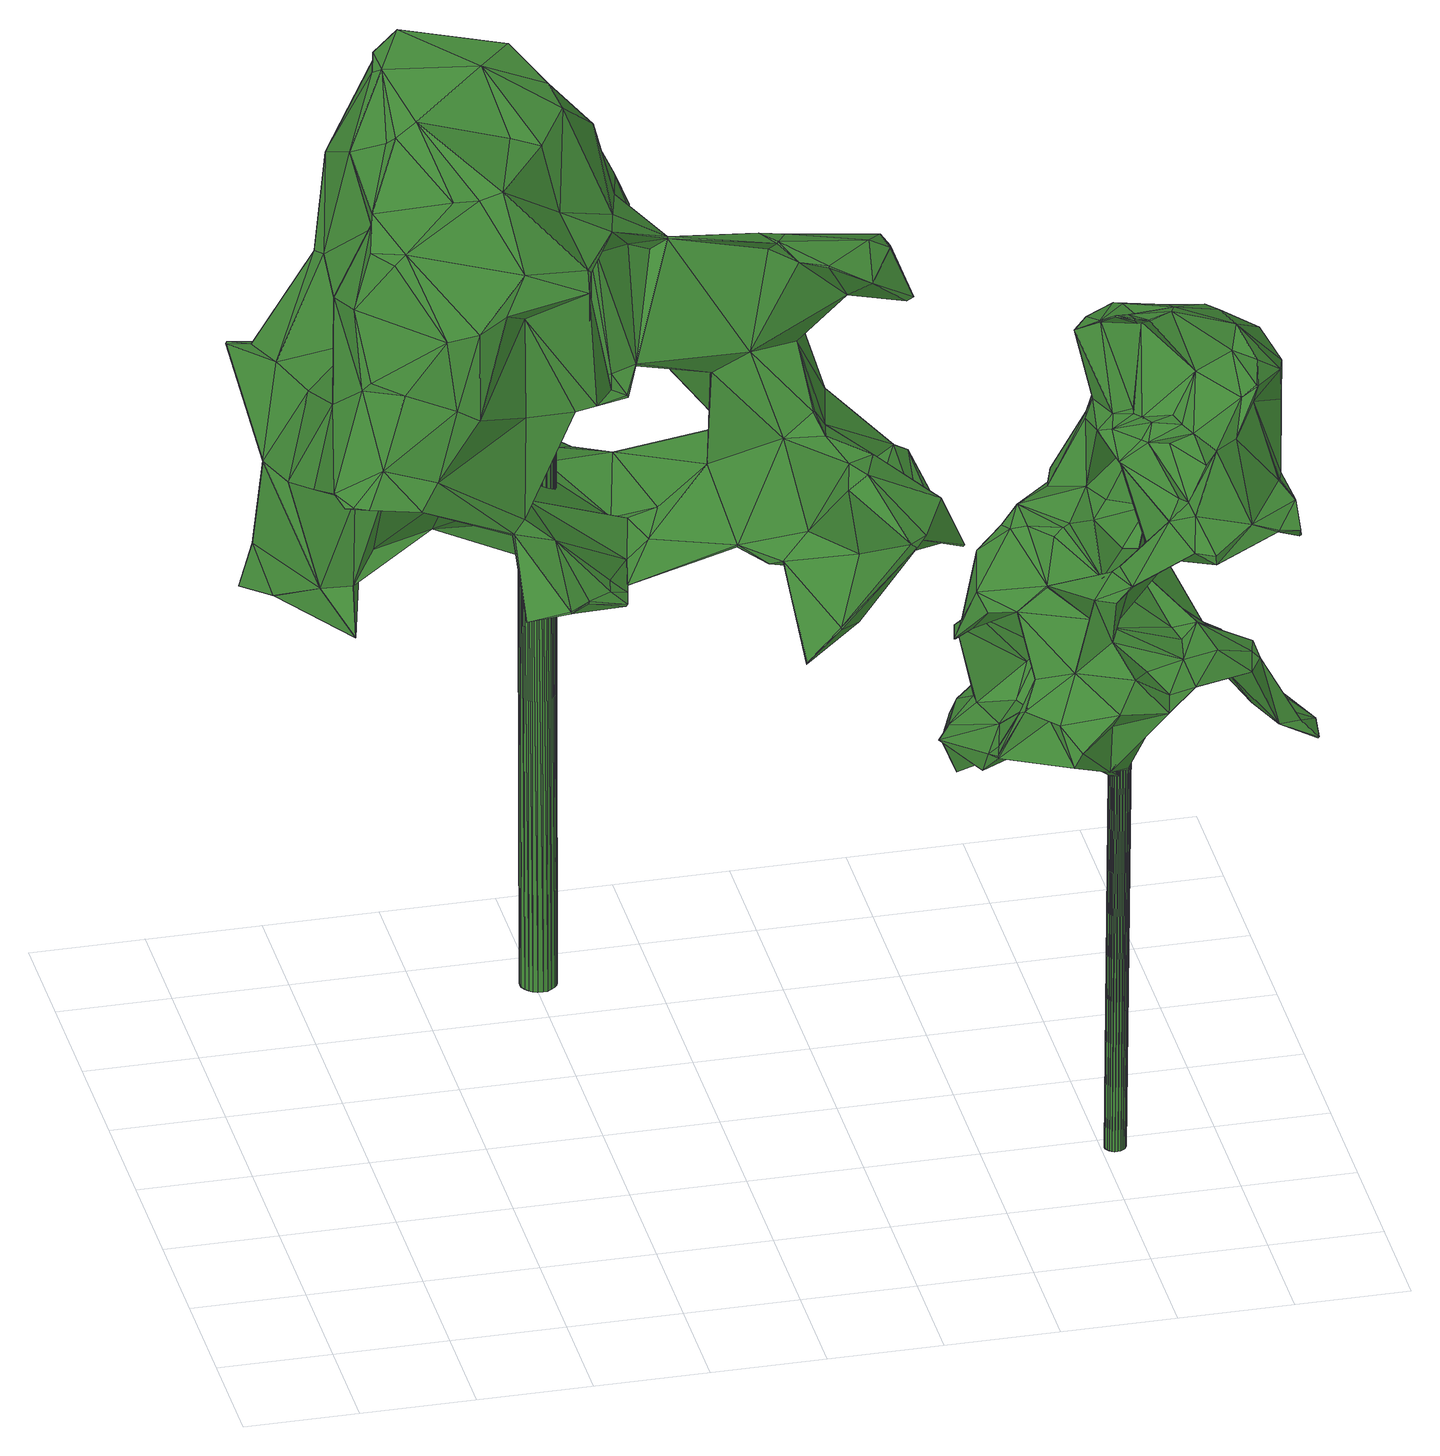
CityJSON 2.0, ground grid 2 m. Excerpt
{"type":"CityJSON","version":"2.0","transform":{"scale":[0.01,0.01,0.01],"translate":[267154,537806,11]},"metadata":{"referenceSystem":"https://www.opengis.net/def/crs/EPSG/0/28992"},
"CityObjects":{
"tree1":{"type":"SolitaryVegetationObject","attributes":{"gtid":142,"crown_width_m":9.32,"crown_median_z":24.05,"crown_r50_m":0.434,"crown_porosity":0.894,"trunk_H_m":11.35,"trunk_DBH_m":0.638,"trunk_radius_m":0.319,"trunk_base_height_m":12.7,"original_gtid":"158"},"geometry":[{"type":"Solid","lod":"3","boundaries":[[[[0,1,2]],[[3,4,5]],[[6,7,8]],[[9,10,11]],[[12,13,14]],[[15,16,17]],[[18,19,20]],[[18,20,21]],[[15,22,16]],[[23,24,25]],[[24,26,25]],[[27,28,29]],[[30,31,32]],[[33,4,34]],[[35,36,11]],[[37,26,0]],[[16,22,38]],[[38,39,40]],[[41,42,43]],[[32,44,45]],[[46,47,48]],[[46,48,49]],[[50,51,52]],[[50,52,53]],[[54,55,56]],[[57,58,59]],[[60,61,62]],[[63,64,65]],[[66,67,68]],[[69,70,71]],[[17,16,21]],[[64,72,65]],[[73,65,74]],[[75,76,77]],[[78,79,80]],[[81,80,79]],[[15,82,22]],[[83,84,85]],[[86,85,84]],[[87,88,89]],[[90,24,23]],[[91,92,93]],[[94,95,96]],[[97,96,95]],[[12,14,98]],[[99,100,101]],[[6,8,102]],[[103,104,105]],[[106,101,30]],[[7,107,108]],[[109,108,107]],[[110,111,112]],[[113,114,33]],[[60,115,116]],[[5,116,115]],[[109,117,118]],[[119,120,121]],[[23,25,2]],[[40,39,122]],[[2,1,23]],[[18,40,123]],[[124,125,126]],[[124,126,3]],[[118,127,128]],[[63,129,64]],[[87,130,131]],[[132,133,134]],[[3,126,135]],[[106,30,136]],[[137,80,138]],[[139,55,49]],[[45,136,32]],[[31,140,32]],[[141,96,97]],[[94,96,141]],[[97,10,141]],[[67,142,68]],[[61,102,8]],[[61,60,114]],[[97,143,10]],[[125,124,128]],[[144,145,146]],[[109,118,128]],[[99,140,100]],[[99,147,140]],[[115,60,62]],[[136,30,32]],[[63,148,129]],[[25,26,37]],[[149,150,92]],[[3,135,151]],[[121,152,153]],[[136,154,106]],[[45,154,136]],[[45,44,154]],[[155,24,90]],[[21,16,18]],[[156,157,158]],[[19,86,20]],[[78,159,1]],[[90,91,155]],[[110,157,160]],[[126,160,157]],[[16,40,18]],[[24,155,26]],[[161,162,84]],[[85,163,164]],[[85,86,163]],[[165,113,166]],[[16,38,40]],[[82,167,22]],[[82,168,167]],[[167,122,39]],[[22,167,39]],[[22,39,38]],[[169,170,171]],[[11,172,173]],[[11,173,174]],[[40,122,175]],[[169,142,176]],[[171,170,177]],[[178,67,66]],[[17,21,20]],[[13,179,180]],[[13,180,98]],[[181,173,172]],[[123,40,182]],[[161,82,15]],[[40,175,182]],[[183,159,78]],[[184,120,185]],[[175,178,182]],[[175,122,178]],[[186,187,188]],[[20,162,17]],[[189,190,191]],[[68,142,169]],[[141,192,94]],[[169,176,193]],[[192,193,176]],[[192,141,193]],[[142,192,176]],[[194,133,195]],[[196,195,133]],[[197,198,119]],[[92,191,93]],[[169,193,170]],[[199,200,143]],[[201,202,203]],[[204,205,206]],[[204,206,194]],[[68,169,66]],[[66,169,171]],[[144,207,145]],[[127,118,208]],[[25,37,2]],[[163,209,210]],[[77,192,211]],[[142,211,192]],[[212,213,214]],[[172,215,181]],[[141,170,193]],[[111,213,212]],[[51,78,52]],[[101,106,104]],[[97,95,143]],[[95,94,143]],[[151,216,217]],[[218,219,220]],[[121,184,152]],[[149,51,50]],[[165,114,113]],[[56,186,54]],[[221,91,93]],[[194,206,174]],[[139,130,206]],[[13,98,14]],[[62,61,8]],[[116,5,60]],[[222,223,218]],[[224,166,202]],[[225,219,199]],[[60,5,114]],[[154,44,105]],[[92,91,149]],[[226,227,228]],[[7,227,226]],[[154,105,106]],[[6,227,7]],[[110,112,229]],[[158,229,112]],[[65,72,230]],[[231,203,202]],[[36,35,223]],[[225,6,102]],[[208,43,42]],[[99,101,104]],[[104,106,105]],[[223,222,232]],[[172,11,36]],[[233,234,235]],[[235,0,233]],[[222,70,236]],[[90,149,91]],[[237,238,239]],[[240,47,233]],[[41,241,42]],[[221,242,155]],[[155,91,221]],[[174,243,9]],[[11,174,9]],[[144,146,212]],[[19,244,86]],[[110,160,245]],[[121,158,112]],[[161,15,17]],[[165,61,114]],[[246,211,247]],[[151,135,248]],[[249,217,250]],[[251,4,3]],[[191,252,189]],[[47,113,253]],[[254,231,255]],[[94,192,77]],[[256,177,243]],[[110,241,213]],[[110,213,111]],[[255,202,188]],[[71,257,69]],[[258,259,260]],[[99,261,147]],[[226,109,107]],[[101,100,30]],[[140,30,100]],[[119,198,185]],[[103,262,104]],[[263,27,264]],[[233,236,234]],[[196,236,233]],[[143,76,265]],[[143,200,10]],[[35,10,200]],[[10,9,141]],[[70,69,236]],[[266,267,268]],[[3,151,251]],[[0,235,1]],[[208,42,269]],[[81,79,1]],[[217,216,250]],[[84,83,270]],[[211,142,247]],[[170,141,9]],[[170,9,177]],[[215,172,36]],[[222,220,70]],[[271,272,29]],[[29,272,264]],[[59,167,57]],[[59,122,167]],[[2,37,0]],[[232,273,274]],[[215,274,273]],[[255,210,209]],[[255,209,103]],[[275,224,276]],[[165,71,61]],[[277,4,251]],[[143,94,76]],[[94,77,76]],[[224,202,276]],[[230,72,278]],[[72,279,278]],[[239,1,235]],[[254,280,203]],[[239,235,237]],[[263,19,281]],[[208,128,127]],[[282,28,27]],[[59,283,211]],[[153,152,197]],[[284,268,267]],[[35,11,10]],[[47,253,196]],[[233,47,196]],[[285,253,113]],[[55,139,205]],[[254,203,231]],[[124,108,109]],[[128,124,109]],[[44,32,280]],[[286,287,288]],[[1,159,23]],[[168,156,158]],[[85,164,187]],[[275,201,289]],[[290,291,292]],[[222,218,220]],[[139,206,205]],[[282,27,293]],[[27,263,293]],[[294,279,295]],[[279,148,295]],[[294,296,279]],[[236,69,234]],[[238,237,234]],[[238,234,69]],[[234,237,235]],[[118,117,296]],[[297,220,219]],[[269,126,125]],[[238,224,298]],[[248,135,126]],[[299,288,73]],[[299,73,225]],[[240,48,47]],[[156,216,157]],[[240,93,191]],[[271,291,290]],[[300,75,77]],[[174,89,243]],[[89,174,206]],[[126,269,160]],[[301,160,269]],[[181,215,273]],[[181,273,302]],[[248,126,157]],[[147,48,240]],[[111,212,146]],[[34,113,33]],[[54,202,166]],[[54,166,46]],[[253,195,196]],[[194,285,303]],[[62,304,115]],[[103,209,262]],[[262,267,261]],[[1,79,78]],[[131,49,48]],[[86,244,163]],[[209,163,244]],[[1,239,298]],[[1,298,81]],[[77,283,300]],[[181,302,305]],[[200,219,218]],[[199,219,200]],[[296,43,118]],[[306,12,98]],[[306,98,303]],[[280,32,140]],[[266,48,147]],[[51,183,78]],[[99,104,262]],[[261,99,262]],[[248,216,151]],[[307,308,309]],[[248,157,216]],[[204,12,205]],[[204,13,12]],[[310,216,156]],[[205,12,55]],[[108,124,3]],[[53,260,150]],[[53,150,50]],[[311,293,281]],[[263,281,293]],[[307,152,308]],[[49,130,139]],[[0,26,242]],[[50,150,149]],[[140,31,30]],[[131,48,266]],[[131,266,87]],[[285,195,253]],[[306,251,151]],[[280,289,201]],[[63,287,148]],[[295,148,287]],[[264,272,284]],[[266,284,272]],[[158,121,168]],[[145,207,295]],[[28,256,88]],[[119,121,112]],[[119,112,111]],[[298,224,81]],[[54,188,202]],[[266,272,290]],[[52,78,80]],[[52,80,53]],[[55,46,49]],[[301,241,245]],[[54,46,55]],[[199,143,312]],[[202,201,276]],[[186,188,54]],[[313,227,6]],[[164,163,210]],[[286,288,299]],[[299,287,286]],[[240,190,147]],[[191,190,240]],[[264,209,244]],[[271,290,272]],[[102,297,225]],[[313,74,227]],[[226,107,7]],[[65,288,287]],[[65,287,63]],[[314,310,161]],[[238,166,224]],[[165,166,238]],[[260,252,258]],[[35,200,218]],[[35,218,223]],[[315,279,72]],[[316,277,306]],[[5,33,114]],[[57,146,58]],[[317,294,318]],[[317,318,319]],[[197,307,198]],[[239,238,298]],[[82,310,168]],[[161,310,82]],[[137,275,260]],[[137,260,53]],[[152,184,308]],[[196,133,236]],[[132,236,133]],[[148,279,315]],[[53,80,137]],[[208,118,43]],[[36,274,215]],[[89,206,87]],[[28,320,256]],[[282,320,28]],[[316,285,113]],[[179,194,303]],[[47,166,113]],[[148,315,129]],[[179,13,194]],[[9,243,177]],[[194,13,204]],[[321,43,296]],[[299,312,143]],[[225,199,312]],[[225,312,299]],[[275,81,224]],[[137,81,275]],[[81,138,80]],[[259,92,150]],[[137,138,81]],[[306,56,12]],[[316,306,303]],[[55,12,56]],[[186,56,151]],[[306,151,56]],[[129,315,64]],[[72,64,315]],[[292,291,28]],[[29,28,291]],[[29,291,271]],[[65,230,74]],[[155,242,26]],[[73,288,65]],[[246,122,59]],[[246,59,211]],[[47,46,166]],[[184,121,120]],[[295,318,294]],[[157,229,158]],[[110,229,157]],[[295,207,214]],[[27,29,264]],[[302,132,305]],[[134,305,132]],[[232,132,302]],[[222,132,232]],[[222,236,132]],[[322,123,182]],[[293,323,282]],[[191,92,252]],[[214,213,319]],[[241,319,213]],[[212,214,207]],[[212,207,144]],[[256,243,89]],[[88,256,89]],[[167,121,57]],[[167,168,121]],[[103,254,255]],[[316,303,285]],[[151,217,186]],[[285,194,195]],[[186,217,187]],[[300,58,295]],[[300,295,75]],[[295,58,145]],[[147,289,140]],[[190,289,147]],[[111,197,119]],[[153,197,111]],[[152,307,197]],[[190,189,289]],[[7,108,8]],[[231,202,255]],[[187,217,324]],[[123,311,18]],[[123,293,311]],[[57,153,111]],[[121,153,57]],[[311,281,18]],[[19,18,281]],[[206,130,87]],[[252,92,259]],[[252,259,258]],[[102,70,220]],[[87,325,88]],[[292,88,325]],[[292,28,88]],[[299,265,287]],[[73,74,313]],[[303,98,180]],[[303,180,179]],[[225,313,6]],[[73,313,225]],[[20,86,162]],[[297,219,225]],[[208,269,125]],[[160,301,245]],[[275,252,260]],[[161,17,162]],[[241,41,319]],[[319,41,317]],[[226,228,117]],[[226,117,109]],[[296,117,279]],[[279,117,278]],[[228,278,117]],[[34,277,316]],[[113,34,316]],[[145,58,146]],[[5,4,33]],[[111,146,57]],[[8,304,62]],[[108,304,8]],[[189,252,289]],[[252,275,289]],[[280,140,289]],[[105,44,254]],[[105,254,103]],[[259,150,260]],[[23,159,90]],[[90,159,149]],[[183,51,159]],[[149,159,51]],[[102,220,297]],[[194,174,173]],[[34,4,277]],[[266,325,87]],[[232,302,273]],[[292,325,290]],[[266,290,325]],[[321,41,43]],[[317,41,321]],[[77,211,283]],[[58,283,59]],[[300,283,58]],[[322,182,178]],[[185,120,119]],[[269,42,301]],[[295,214,318]],[[322,178,66]],[[246,247,122]],[[122,247,178]],[[264,267,209]],[[264,284,267]],[[322,66,323]],[[284,266,268]],[[67,247,142]],[[178,247,67]],[[262,209,267]],[[282,323,66]],[[282,66,171]],[[84,270,314]],[[5,304,3]],[[115,304,5]],[[208,125,128]],[[321,296,317]],[[294,317,296]],[[221,93,326]],[[156,168,310]],[[188,187,327]],[[280,254,44]],[[280,201,203]],[[210,255,327]],[[255,188,327]],[[276,201,275]],[[108,3,304]],[[223,274,36]],[[187,210,327]],[[164,210,187]],[[185,309,184]],[[287,265,75]],[[319,318,214]],[[308,184,309]],[[84,314,161]],[[185,198,309]],[[307,309,198]],[[162,86,84]],[[171,320,282]],[[251,306,277]],[[187,324,85]],[[293,123,323]],[[322,323,123]],[[147,261,267]],[[147,267,266]],[[295,328,75]],[[287,75,328]],[[287,328,295]],[[75,265,76]],[[143,265,299]],[[74,230,227]],[[228,227,278]],[[278,227,230]],[[264,244,263]],[[263,244,19]],[[242,326,0]],[[242,221,326]],[[71,70,329]],[[71,329,61]],[[102,61,329]],[[102,329,70]],[[270,83,330]],[[83,324,330]],[[233,0,326]],[[233,326,240]],[[240,326,93]],[[238,69,257]],[[238,257,165]],[[71,165,257]],[[301,42,241]],[[310,314,216]],[[177,320,171]],[[177,256,320]],[[110,245,241]],[[305,173,181]],[[134,173,305]],[[133,194,173]],[[133,173,134]],[[85,324,83]],[[232,274,223]],[[270,330,314]],[[314,330,216]],[[249,250,330]],[[216,330,250]],[[249,330,217]],[[324,217,330]],[[49,131,130]],[[331,332,333]],[[331,333,334]],[[334,333,335]],[[334,335,336]],[[333,332,337]],[[333,337,335]],[[335,337,338]],[[335,338,336]],[[337,332,339]],[[337,339,338]],[[338,339,340]],[[338,340,336]],[[339,332,341]],[[339,341,340]],[[340,341,342]],[[340,342,336]],[[341,332,343]],[[341,343,342]],[[342,343,344]],[[342,344,336]],[[343,332,345]],[[343,345,344]],[[344,345,346]],[[344,346,336]],[[345,332,347]],[[345,347,346]],[[346,347,348]],[[346,348,336]],[[347,332,349]],[[347,349,348]],[[348,349,350]],[[348,350,336]],[[349,332,351]],[[349,351,350]],[[350,351,352]],[[350,352,336]],[[351,332,353]],[[351,353,352]],[[352,353,354]],[[352,354,336]],[[353,332,355]],[[353,355,354]],[[354,355,356]],[[354,356,336]],[[355,332,357]],[[355,357,356]],[[356,357,358]],[[356,358,336]],[[357,332,359]],[[357,359,358]],[[358,359,360]],[[358,360,336]],[[359,332,361]],[[359,361,360]],[[360,361,362]],[[360,362,336]],[[361,332,363]],[[361,363,362]],[[362,363,364]],[[362,364,336]],[[363,332,365]],[[363,365,364]],[[364,365,366]],[[364,366,336]],[[365,332,367]],[[365,367,366]],[[366,367,368]],[[366,368,336]],[[367,332,369]],[[367,369,368]],[[368,369,370]],[[368,370,336]],[[369,332,371]],[[369,371,370]],[[370,371,372]],[[370,372,336]],[[371,332,373]],[[371,373,372]],[[372,373,374]],[[372,374,336]],[[373,332,375]],[[373,375,374]],[[374,375,376]],[[374,376,336]],[[375,332,377]],[[375,377,376]],[[376,377,378]],[[376,378,336]],[[377,332,379]],[[377,379,378]],[[378,379,380]],[[378,380,336]],[[379,332,331]],[[379,331,380]],[[380,331,334]],[[380,334,336]]]]}]},
"tree2":{"type":"SolitaryVegetationObject","attributes":{"gtid":243,"crown_width_m":5.97,"crown_median_z":22.65,"crown_r50_m":0.329,"crown_porosity":0.93,"trunk_H_m":10.79,"trunk_DBH_m":0.378,"trunk_radius_m":0.189,"trunk_base_height_m":11.86,"original_gtid":"272"},"geometry":[{"type":"Solid","lod":"3","boundaries":[[[[381,382,383]],[[384,385,386]],[[387,388,389]],[[390,391,392]],[[393,394,395]],[[396,397,398]],[[399,400,401]],[[402,403,404]],[[405,406,407]],[[408,409,410]],[[411,391,412]],[[413,414,389]],[[415,416,417]],[[418,419,420]],[[421,422,423]],[[424,425,426]],[[427,428,429]],[[408,414,409]],[[430,431,432]],[[392,433,401]],[[409,414,413]],[[434,435,436]],[[437,438,439]],[[440,438,437]],[[441,422,421]],[[442,443,400]],[[444,445,446]],[[447,448,449]],[[450,451,452]],[[453,454,455]],[[456,457,458]],[[459,460,461]],[[462,463,464]],[[465,464,463]],[[383,466,467]],[[468,466,383]],[[469,470,412]],[[471,403,472]],[[473,471,472]],[[474,475,476]],[[471,477,403]],[[478,479,480]],[[481,482,483]],[[484,485,486]],[[487,488,489]],[[490,491,492]],[[493,494,495]],[[495,494,456]],[[472,403,402]],[[461,474,459]],[[440,496,497]],[[495,404,493]],[[498,499,500]],[[460,459,474]],[[496,440,484]],[[388,501,502]],[[388,503,501]],[[504,436,435]],[[505,436,504]],[[423,506,507]],[[422,506,423]],[[508,509,510]],[[452,511,450]],[[512,513,514]],[[515,441,516]],[[517,423,518]],[[472,489,488]],[[456,385,457]],[[494,385,456]],[[519,520,521]],[[522,523,524]],[[493,386,494]],[[522,525,523]],[[429,526,427]],[[527,528,470]],[[529,472,402]],[[530,531,532]],[[530,532,533]],[[534,407,406]],[[535,536,537]],[[538,477,471]],[[483,539,532]],[[540,427,526]],[[491,531,530]],[[471,473,434]],[[541,542,543]],[[544,545,543]],[[546,454,547]],[[538,548,493]],[[549,473,550]],[[474,461,551]],[[474,551,475]],[[403,477,404]],[[404,477,538]],[[493,404,538]],[[405,407,462]],[[533,552,530]],[[553,429,428]],[[404,529,402]],[[495,529,404]],[[493,548,386]],[[554,528,413]],[[555,543,542]],[[474,556,460]],[[483,557,539]],[[529,465,472]],[[558,559,456]],[[560,438,440]],[[561,562,563]],[[388,411,554]],[[414,408,387]],[[414,387,389]],[[556,564,565]],[[564,566,565]],[[532,567,568]],[[410,413,527]],[[470,569,570]],[[571,572,573]],[[555,544,543]],[[574,575,576]],[[450,577,447]],[[410,527,570]],[[578,579,424]],[[580,417,581]],[[582,583,490]],[[529,495,559]],[[529,559,584]],[[388,502,411]],[[392,401,443]],[[387,508,503]],[[585,586,587]],[[581,417,588]],[[396,398,589]],[[546,590,591]],[[496,592,497]],[[553,593,594]],[[595,481,596]],[[497,592,597]],[[498,497,597]],[[445,598,446]],[[484,486,496]],[[599,600,601]],[[602,444,603]],[[587,432,431]],[[557,590,552]],[[533,557,552]],[[540,479,478]],[[471,434,436]],[[535,435,604]],[[435,434,605]],[[435,605,604]],[[406,606,607]],[[607,608,609]],[[472,488,473]],[[610,611,612]],[[570,569,613]],[[614,427,615]],[[388,554,389]],[[389,554,413]],[[616,562,561]],[[521,616,561]],[[466,468,437]],[[561,563,596]],[[449,450,447]],[[617,618,448]],[[610,619,620]],[[442,430,443]],[[483,430,442]],[[567,532,531]],[[437,484,440]],[[621,622,476]],[[437,468,484]],[[618,623,624]],[[383,467,453]],[[604,446,625]],[[408,508,387]],[[514,513,626]],[[593,627,514]],[[611,613,519]],[[519,521,611]],[[485,484,468]],[[587,431,624]],[[482,624,431]],[[530,492,491]],[[408,570,613]],[[613,569,519]],[[522,423,525]],[[550,488,487]],[[505,548,436]],[[490,552,582]],[[509,501,510]],[[517,518,621]],[[518,628,621]],[[629,630,500]],[[631,509,632]],[[594,514,523]],[[626,523,514]],[[633,617,577]],[[585,608,455]],[[606,455,608]],[[567,531,634]],[[429,635,526]],[[422,441,515]],[[556,476,622]],[[476,556,474]],[[515,636,507]],[[564,556,622]],[[580,581,637]],[[541,391,411]],[[635,429,553]],[[556,565,638]],[[556,638,460]],[[553,428,593]],[[520,443,639]],[[382,640,548]],[[386,640,382]],[[554,411,412]],[[616,451,562]],[[560,543,545]],[[469,390,509]],[[392,469,509]],[[532,596,481]],[[570,527,470]],[[440,497,630]],[[641,642,540]],[[483,532,481]],[[643,644,645]],[[397,646,601]],[[501,647,541]],[[624,449,448]],[[566,648,565]],[[413,410,409]],[[649,467,466]],[[595,482,481]],[[631,643,392]],[[509,631,392]],[[622,621,628]],[[577,617,448]],[[577,448,447]],[[598,452,625]],[[391,560,392]],[[625,535,604]],[[444,604,605]],[[444,446,604]],[[637,581,588]],[[457,385,384]],[[639,616,650]],[[594,593,514]],[[614,615,651]],[[516,652,612]],[[653,654,655]],[[451,616,430]],[[408,410,570]],[[656,458,381]],[[458,457,381]],[[585,637,588]],[[436,657,471]],[[465,463,658]],[[462,658,463]],[[659,511,445]],[[659,445,444]],[[660,661,643]],[[649,662,467]],[[511,598,445]],[[480,475,551]],[[663,634,664]],[[664,634,531]],[[503,510,501]],[[532,539,533]],[[508,408,665]],[[665,408,613]],[[647,501,509]],[[509,390,647]],[[450,449,451]],[[602,603,549]],[[549,603,605]],[[507,646,666]],[[641,667,642]],[[509,665,632]],[[585,587,637]],[[453,381,383]],[[601,646,660]],[[567,660,646]],[[513,599,619]],[[392,520,469]],[[443,520,392]],[[626,513,421]],[[464,529,584]],[[501,541,502]],[[620,668,632]],[[628,518,669]],[[448,618,624]],[[452,598,511]],[[541,644,670]],[[405,464,558]],[[396,661,572]],[[396,572,628]],[[401,499,671]],[[424,426,418]],[[451,536,452]],[[588,608,585]],[[521,672,611]],[[579,578,575]],[[607,606,608]],[[599,513,512]],[[599,601,668]],[[471,657,538]],[[598,625,446]],[[587,624,637]],[[582,673,583]],[[595,624,482]],[[504,435,535]],[[579,674,424]],[[425,424,674]],[[652,421,612]],[[675,676,516]],[[677,583,673]],[[678,491,679]],[[678,679,680]],[[452,536,535]],[[625,452,535]],[[569,520,519]],[[469,520,470]],[[470,520,569]],[[613,611,610]],[[665,613,610]],[[486,681,496]],[[466,682,649]],[[590,483,591]],[[591,483,442]],[[521,650,616]],[[423,507,683]],[[666,683,507]],[[398,512,627]],[[665,509,508]],[[512,514,627]],[[412,390,469]],[[684,568,567]],[[422,515,506]],[[550,473,488]],[[485,383,382]],[[485,468,383]],[[537,536,451]],[[685,595,563]],[[686,663,687]],[[686,687,661]],[[537,451,430]],[[619,612,421]],[[614,651,579]],[[610,612,619]],[[583,688,490]],[[689,688,583]],[[538,657,548]],[[649,682,690]],[[436,548,657]],[[397,666,646]],[[629,560,440]],[[636,515,516]],[[691,692,693]],[[691,693,694]],[[636,516,676]],[[632,668,631]],[[539,557,533]],[[641,526,695]],[[540,526,641]],[[669,683,666]],[[498,597,499]],[[517,667,525]],[[540,478,427]],[[423,683,518]],[[683,669,518]],[[593,427,589]],[[593,589,627]],[[531,491,678]],[[585,399,586]],[[669,666,397]],[[523,525,641]],[[618,580,623]],[[453,547,454]],[[567,663,686]],[[634,663,567]],[[393,689,394]],[[466,437,682]],[[439,682,437]],[[611,672,675]],[[400,696,591]],[[591,442,400]],[[614,670,644]],[[614,644,427]],[[661,644,643]],[[616,697,430]],[[411,502,541]],[[535,537,504]],[[399,671,505]],[[399,401,671]],[[449,685,451]],[[401,400,443]],[[686,661,660]],[[607,609,698]],[[606,406,405]],[[699,680,679]],[[643,645,392]],[[700,588,417]],[[632,665,701]],[[702,673,582]],[[652,441,421]],[[490,492,552]],[[530,552,492]],[[632,701,620]],[[658,407,534]],[[658,462,407]],[[512,398,599]],[[516,612,675]],[[668,620,599]],[[489,465,703]],[[472,465,489]],[[573,687,648]],[[599,398,600]],[[454,546,585]],[[546,399,585]],[[397,601,600]],[[397,600,398]],[[704,676,672]],[[704,672,521]],[[387,503,388]],[[628,571,622]],[[571,564,622]],[[524,523,421]],[[571,573,648]],[[478,425,615]],[[478,615,427]],[[398,627,589]],[[476,475,667]],[[476,667,621]],[[517,621,667]],[[382,486,485]],[[382,499,486]],[[393,688,689]],[[662,673,702]],[[677,673,662]],[[699,688,393]],[[653,655,705]],[[578,424,418]],[[489,706,487]],[[703,706,489]],[[487,706,550]],[[633,550,706]],[[633,706,617]],[[617,706,707]],[[707,706,703]],[[658,703,465]],[[682,439,575]],[[480,479,708]],[[395,574,576]],[[531,678,664]],[[423,517,525]],[[641,525,667]],[[590,546,552]],[[709,710,618]],[[691,694,692]],[[546,547,552]],[[546,696,399]],[[628,397,396]],[[643,711,660]],[[601,660,711]],[[591,696,546]],[[629,500,560]],[[444,577,659]],[[395,419,426]],[[453,467,547]],[[399,696,400]],[[521,520,650]],[[576,578,420]],[[450,511,577]],[[659,577,511]],[[579,670,614]],[[507,506,515]],[[395,712,393]],[[675,612,611]],[[534,698,658]],[[703,658,698]],[[703,698,700]],[[473,549,434]],[[605,434,549]],[[682,575,690]],[[663,664,713]],[[641,714,523]],[[594,523,714]],[[594,714,641]],[[504,715,505]],[[639,697,616]],[[637,623,580]],[[624,623,637]],[[716,609,608]],[[588,716,608]],[[629,440,630]],[[462,464,405]],[[694,693,692]],[[596,684,636]],[[545,555,579]],[[527,413,528]],[[610,701,665]],[[412,528,554]],[[670,579,555]],[[567,636,684]],[[585,455,454]],[[636,567,646]],[[636,646,507]],[[549,550,633]],[[541,543,391]],[[567,686,660]],[[565,426,638]],[[547,467,702]],[[547,702,552]],[[552,702,582]],[[586,717,715]],[[399,717,586]],[[662,702,467]],[[662,394,689]],[[522,421,423]],[[522,524,421]],[[557,483,590]],[[628,669,397]],[[661,589,644]],[[427,644,589]],[[564,648,566]],[[571,648,564]],[[456,559,495]],[[391,543,560]],[[396,589,661]],[[671,499,382]],[[671,382,548]],[[505,671,548]],[[499,560,500]],[[498,630,497]],[[498,500,630]],[[412,391,390]],[[412,718,528]],[[453,455,381]],[[656,381,455]],[[636,676,561]],[[636,561,596]],[[458,455,606]],[[656,455,458]],[[386,548,640]],[[420,419,576]],[[395,576,419]],[[618,617,709]],[[523,626,719]],[[586,432,587]],[[479,540,642]],[[537,430,432]],[[560,545,438]],[[583,677,689]],[[707,703,415]],[[687,663,713]],[[516,441,652]],[[609,716,698]],[[700,698,716]],[[607,698,534]],[[607,534,406]],[[700,716,588]],[[596,563,595]],[[562,451,685]],[[392,645,390]],[[541,645,644]],[[541,647,645]],[[647,390,645]],[[624,595,449]],[[478,720,425]],[[426,425,720]],[[460,720,461]],[[426,720,460]],[[551,461,720]],[[551,720,480]],[[675,672,676]],[[480,720,478]],[[483,431,430]],[[483,482,431]],[[520,639,650]],[[418,420,578]],[[700,417,416]],[[700,416,703]],[[395,394,574]],[[684,596,532]],[[667,479,642]],[[544,555,545]],[[432,586,721]],[[715,721,586]],[[456,458,558]],[[565,393,712]],[[565,699,393]],[[670,542,541]],[[555,542,670]],[[491,490,688]],[[687,573,661]],[[572,661,573]],[[649,690,662]],[[394,662,690]],[[565,648,699]],[[680,699,648]],[[602,549,633]],[[572,571,628]],[[505,715,717]],[[505,717,399]],[[631,711,643]],[[668,601,711]],[[668,711,631]],[[584,559,558]],[[382,384,386]],[[594,695,553]],[[576,575,578]],[[545,579,575]],[[438,575,439]],[[545,575,438]],[[605,603,444]],[[480,708,475]],[[667,708,479]],[[475,708,667]],[[641,695,594]],[[664,678,680]],[[709,617,707]],[[418,426,419]],[[565,712,426]],[[395,426,712]],[[680,648,664]],[[664,648,713]],[[713,648,687]],[[574,394,690]],[[635,553,695]],[[444,602,577]],[[633,577,602]],[[470,528,718]],[[470,718,412]],[[676,704,561]],[[574,690,575]],[[689,677,662]],[[560,722,392]],[[433,392,722]],[[401,433,722]],[[401,722,499]],[[499,722,560]],[[381,384,382]],[[381,457,384]],[[386,385,494]],[[620,619,599]],[[619,421,513]],[[635,695,526]],[[460,638,426]],[[593,428,427]],[[430,697,443]],[[639,443,697]],[[595,685,449]],[[685,563,562]],[[684,532,568]],[[491,688,679]],[[699,679,688]],[[529,464,465]],[[405,558,606]],[[458,606,558]],[[715,504,721]],[[504,432,721]],[[504,537,432]],[[508,510,503]],[[415,703,416]],[[561,704,521]],[[421,719,626]],[[523,719,421]],[[653,705,654]],[[655,654,705]],[[584,558,464]],[[709,707,710]],[[618,710,580]],[[707,580,710]],[[707,415,580]],[[417,580,415]],[[620,701,610]],[[674,579,651]],[[674,651,425]],[[615,425,651]],[[499,681,486]],[[499,597,681]],[[496,681,592]],[[597,592,681]],[[723,724,725]],[[723,725,726]],[[726,725,727]],[[726,727,728]],[[725,724,729]],[[725,729,727]],[[727,729,730]],[[727,730,728]],[[729,724,731]],[[729,731,730]],[[730,731,732]],[[730,732,728]],[[731,724,733]],[[731,733,732]],[[732,733,734]],[[732,734,728]],[[733,724,735]],[[733,735,734]],[[734,735,736]],[[734,736,728]],[[735,724,737]],[[735,737,736]],[[736,737,738]],[[736,738,728]],[[737,724,739]],[[737,739,738]],[[738,739,740]],[[738,740,728]],[[739,724,741]],[[739,741,740]],[[740,741,742]],[[740,742,728]],[[741,724,743]],[[741,743,742]],[[742,743,744]],[[742,744,728]],[[743,724,745]],[[743,745,744]],[[744,745,746]],[[744,746,728]],[[745,724,747]],[[745,747,746]],[[746,747,748]],[[746,748,728]],[[747,724,749]],[[747,749,748]],[[748,749,750]],[[748,750,728]],[[749,724,751]],[[749,751,750]],[[750,751,752]],[[750,752,728]],[[751,724,753]],[[751,753,752]],[[752,753,754]],[[752,754,728]],[[753,724,755]],[[753,755,754]],[[754,755,756]],[[754,756,728]],[[755,724,757]],[[755,757,756]],[[756,757,758]],[[756,758,728]],[[757,724,759]],[[757,759,758]],[[758,759,760]],[[758,760,728]],[[759,724,761]],[[759,761,760]],[[760,761,762]],[[760,762,728]],[[761,724,763]],[[761,763,762]],[[762,763,764]],[[762,764,728]],[[763,724,765]],[[763,765,764]],[[764,765,766]],[[764,766,728]],[[765,724,767]],[[765,767,766]],[[766,767,768]],[[766,768,728]],[[767,724,769]],[[767,769,768]],[[768,769,770]],[[768,770,728]],[[769,724,771]],[[769,771,770]],[[770,771,772]],[[770,772,728]],[[771,724,723]],[[771,723,772]],[[772,723,726]],[[772,726,728]]]]}]}
},
"vertices":[
[933,708,1092],[1034,688,1073],[933,531,994],[583,1226,1176],[625,1160,1121],[660,1157,1089],[436,1096,1019],[422,1158,991],[556,1066,979],[334,670,1345],[302,653,1301],[471,702,1208],[537,1034,1402],[487,910,1384],[488,1012,1385],[465,1197,1868],[379,1172,1929],[502,1176,1877],[488,1021,1930],[620,988,1851],[604,1028,1877],[546,1072,1937],[347,1182,1885],[1026,546,1055],[1115,502,1212],[993,528,1056],[991,529,1058],[610,754,1672],[603,712,1652],[615,755,1666],[1090,723,1601],[1157,764,1535],[1171,772,1536],[666,1127,1109],[636,1092,1131],[469,704,1206],[465,582,1108],[933,530,997],[333,1155,1900],[322,1111,1888],[334,1092,1903],[303,1359,1214],[324,1387,1202],[325,1272,1024],[1121,917,1571],[1146,838,1601],[853,899,1369],[842,878,1195],[846,861,1381],[694,829,1436],[1205,718,1121],[1241,695,1091],[1231,722,1090],[1188,891,1170],[751,1063,1366],[652,1025,1420],[634,1096,1402],[220,1101,1562],[150,1078,1369],[228,1063,1576],[705,1135,944],[687,1067,952],[629,1115,954],[126,1001,964],[85,1063,951],[129,1002,962],[303,777,1729],[250,809,1720],[284,779,1709],[695,828,1044],[628,822,1007],[680,925,1050],[109,1080,962],[262,949,1017],[238,1016,1014],[133,914,1233],[164,859,1246],[191,834,1421],[1229,722,1087],[1168,728,1136],[1186,890,1167],[1131,895,1166],[403,1230,1761],[682,1258,1643],[645,1202,1649],[727,1224,1644],[690,1068,1764],[677,749,1420],[618,721,1427],[582,730,1415],[1136,527,1219],[1055,604,1303],[1080,675,1299],[1034,655,1299],[168,725,1314],[178,687,1305],[191,677,1310],[214,665,1310],[432,1053,1246],[978,785,1621],[1019,738,1632],[1019,738,1636],[554,967,1000],[934,893,1622],[951,823,1643],[972,863,1632],[1100,799,1640],[332,1260,1023],[453,1239,1008],[311,1326,965],[364,1278,1302],[233,1189,1365],[348,1212,1330],[718,1044,1139],[707,1086,955],[664,1180,944],[689,1157,951],[197,1202,1032],[309,1329,968],[338,1177,1329],[414,1186,1343],[364,1226,1552],[265,1031,1787],[365,972,1866],[455,1291,1010],[422,1354,1036],[494,1315,1210],[332,1356,963],[334,1357,960],[82,1063,953],[661,801,1433],[705,820,1436],[655,658,1097],[685,796,1078],[629,672,1116],[584,1297,1339],[1138,802,1619],[1154,914,1167],[1154,912,1165],[611,860,1421],[1063,795,1541],[244,691,1367],[221,804,1618],[284,856,1221],[87,1173,1362],[85,1170,1361],[125,1155,1363],[909,849,1420],[104,1056,1037],[1179,602,1243],[1170,728,1139],[627,1269,1366],[279,1035,1528],[257,1077,1540],[1134,860,1612],[1104,499,1222],[447,1255,1545],[501,1282,1367],[392,1276,1540],[1141,657,1138],[378,1334,1237],[535,1155,1689],[605,1087,1769],[727,1072,1622],[751,1171,1599],[802,935,1095],[885,940,1227],[260,1191,1696],[355,1244,1699],[353,686,1604],[367,673,1477],[406,675,1618],[537,565,1128],[542,704,1186],[493,718,1225],[315,977,1828],[237,748,1505],[405,668,1456],[264,859,1766],[487,830,1196],[382,981,1217],[576,601,1123],[328,964,1845],[1238,694,1089],[430,1186,1568],[423,1161,1340],[739,1117,1371],[773,1160,1545],[753,1066,1368],[1008,795,1322],[1004,794,1323],[1015,749,1301],[224,759,1486],[286,707,1498],[521,824,1199],[705,879,1108],[730,826,1094],[252,1076,1362],[379,1060,1315],[395,862,1201],[430,786,1230],[1003,936,1453],[915,968,1374],[985,928,1470],[546,872,1405],[582,867,1411],[574,766,1415],[87,1171,1359],[376,1341,1021],[785,927,1615],[758,1086,1576],[211,915,1579],[135,1177,1354],[218,1222,1280],[134,1175,1351],[538,563,1125],[521,1211,1496],[616,1175,1430],[531,733,1138],[486,827,1193],[607,864,1046],[1023,611,1273],[605,724,1061],[500,642,1083],[956,963,1220],[397,989,1064],[323,1227,1036],[300,1124,1057],[230,1172,1041],[431,1198,1343],[202,1054,1010],[974,910,1476],[644,619,1094],[870,774,1094],[870,775,1090],[914,729,1077],[677,753,1053],[906,766,1079],[873,816,1093],[936,755,1074],[953,796,1277],[302,1360,1218],[1046,632,1135],[498,734,1412],[693,935,1665],[333,1356,1233],[291,936,1696],[275,915,1711],[555,1300,1349],[632,1194,1630],[531,1192,1497],[560,1201,1195],[1031,823,1278],[757,876,1124],[982,913,1557],[781,948,1547],[501,753,1593],[739,862,1095],[1123,861,1177],[1089,715,1173],[1162,880,1189],[941,854,1612],[949,822,1640],[590,881,1714],[676,864,1674],[238,876,1205],[707,819,1440],[785,925,1612],[755,927,1595],[361,1380,1185],[662,1242,1642],[636,856,1641],[648,858,1641],[575,600,1119],[526,600,1103],[1056,934,1282],[1018,948,1282],[594,1135,1141],[191,1145,1021],[160,1131,1025],[1064,945,1513],[569,923,1821],[495,723,1695],[255,947,1467],[714,912,1618],[683,903,1098],[231,838,962],[188,914,1019],[232,841,960],[991,859,1425],[659,798,1439],[623,797,1439],[650,759,1432],[474,797,1816],[258,1112,1097],[118,1038,1204],[194,1204,1034],[557,952,1079],[1029,831,1162],[241,899,1026],[187,999,1353],[326,1389,1205],[646,619,1097],[567,1025,1149],[623,1161,1118],[621,635,1116],[530,1172,1242],[368,968,1451],[469,1104,1585],[487,1092,1394],[492,1206,1597],[522,953,1825],[294,982,1042],[294,986,1040],[608,1193,1628],[107,1081,965],[602,1037,1139],[282,1215,1199],[236,1148,1282],[218,1220,1277],[457,694,1636],[339,1219,1092],[399,841,1780],[435,800,1803],[707,1224,1623],[676,750,1423],[979,720,1137],[765,1115,1547],[274,1000,1143],[628,936,1026],[664,1241,1639],[607,976,170],[575,975,170],[606,984,170],[601,959,1306],[600,967,1306],[569,959,1305],[602,991,170],[596,975,1306],[597,998,170],[591,981,1306],[591,1003,170],[584,986,1306],[583,1006,170],[577,990,1306],[575,1007,170],[568,991,1306],[566,1006,170],[560,989,1306],[559,1002,170],[553,986,1306],[552,997,170],[546,981,1306],[547,991,170],[541,974,1306],[544,983,170],[538,966,1305],[543,975,170],[537,958,1305],[544,966,170],[538,950,1305],[548,959,170],[541,942,1305],[553,952,170],[547,936,1305],[559,947,170],[553,931,1305],[567,944,170],[561,928,1305],[576,943,170],[569,927,1305],[584,944,170],[578,928,1305],[591,948,170],[585,931,1305],[598,953,170],[592,936,1305],[603,959,170],[597,943,1305],[606,967,170],[600,951,1306],
[1456,558,1525],[1519,526,1409],[1428,530,1413],[1501,589,1536],[1501,590,1539],[1558,618,1525],[1686,290,937],[1660,356,983],[1723,292,911],[1563,365,1070],[1584,418,1056],[1467,386,1171],[1256,498,1117],[1305,563,1129],[1344,523,1015],[1301,340,947],[1236,213,1052],[1345,274,945],[1486,453,1411],[1492,419,1292],[1495,420,1291],[1632,502,1606],[1701,504,1562],[1614,530,1603],[1432,399,1680],[1431,397,1678],[1456,369,1684],[1670,220,960],[1740,225,923],[1709,229,958],[1614,410,1042],[1603,379,1052],[1745,275,930],[1738,226,921],[1523,302,1512],[1515,337,1512],[1478,332,1505],[1394,622,976],[1351,554,986],[1386,589,989],[1358,119,965],[1287,74,1008],[1185,200,969],[1395,622,974],[1310,552,952],[1308,553,954],[1349,401,938],[1420,321,838],[1412,353,821],[1453,249,1312],[1451,248,1314],[1503,236,1410],[1478,452,1211],[1709,375,1495],[1674,299,1409],[1696,390,1495],[1486,652,1244],[1480,614,1163],[1440,635,1134],[1581,626,1266],[1301,72,1036],[1438,379,1239],[1453,346,1223],[1697,213,1394],[1695,167,1362],[1702,194,1337],[1536,104,1369],[1516,171,1410],[1503,119,1370],[1537,105,1352],[1481,215,1306],[1607,178,1375],[1408,518,1430],[1398,481,1438],[1411,482,1474],[1456,525,1630],[1468,576,1538],[1404,501,1623],[1206,562,872],[1214,550,897],[1208,561,870],[1458,370,1686],[1485,386,1672],[1457,414,1670],[1529,405,1671],[1389,600,1289],[1356,560,1302],[1446,606,1294],[1581,282,1114],[1634,259,1104],[1729,456,1522],[1643,422,1622],[1705,360,1563],[1173,513,880],[1163,417,821],[1136,413,889],[1700,530,1545],[1255,484,940],[1249,413,930],[1220,503,919],[1382,211,1298],[1396,215,1304],[1380,276,1248],[1529,628,1274],[1508,584,1302],[1573,593,1295],[1645,276,1588],[1662,349,1593],[1626,378,1599],[1244,435,1277],[1197,413,1248],[1243,434,1279],[1624,613,1537],[1537,605,1552],[1552,537,1606],[1593,618,1278],[1654,590,1262],[1646,562,1312],[1558,525,1321],[1609,551,1297],[1602,341,1029],[1611,409,1040],[1633,325,991],[1570,323,1501],[1586,451,1492],[1264,161,1053],[1226,180,1065],[1632,260,984],[1554,330,1066],[1612,326,1018],[1655,161,1368],[1396,215,925],[1404,185,930],[1398,215,923],[1273,124,1064],[1367,83,1095],[1174,270,907],[1178,247,951],[1557,186,1138],[1536,246,1160],[1494,166,1139],[1239,227,980],[1395,215,922],[1358,121,967],[1245,253,946],[1409,352,820],[1680,260,968],[1653,334,993],[1540,437,1660],[1251,401,1289],[1177,327,1219],[1289,289,1238],[1278,392,1297],[1464,380,1671],[1602,278,1358],[1581,279,1352],[1580,281,1353],[1693,537,1538],[1319,369,1283],[1317,381,921],[1582,418,1054],[1474,502,1060],[1546,560,1039],[1548,561,1038],[1545,561,1038],[1392,448,1326],[1337,493,1308],[1597,469,1497],[1646,307,1538],[1647,274,1587],[1176,512,879],[1273,444,1310],[1420,319,836],[1661,355,985],[1546,560,1037],[1180,488,920],[1337,381,1292],[1418,455,1640],[1470,516,1631],[1521,522,1173],[1375,177,1182],[1406,178,1295],[1376,151,1272],[1195,430,957],[1236,468,987],[1235,465,986],[1235,278,1201],[1289,289,1235],[1624,221,1106],[1637,215,1095],[1195,404,959],[1257,383,967],[1284,421,1017],[1321,563,1131],[1438,634,1133],[1390,569,1004],[1609,154,1392],[1405,623,982],[1425,580,994],[1464,298,1488],[1455,306,1489],[1338,492,1305],[1293,460,1156],[1480,466,1638],[1398,391,1466],[1449,338,1465],[1420,315,1444],[1419,370,1478],[1326,352,953],[1351,391,1292],[1396,409,1283],[1647,586,1279],[1399,280,887],[1397,278,885],[1402,148,1302],[1343,172,1270],[1646,565,1313],[1699,193,1336],[1359,115,1058],[1266,163,1053],[1336,207,1129],[1675,244,1418],[1677,245,1418],[1680,259,1334],[1687,280,1411],[1377,470,1618],[1418,453,1638],[1429,410,1484],[1461,401,1495],[1504,123,1108],[1505,121,1110],[1447,67,1098],[1615,180,1091],[1407,511,1015],[1309,515,963],[1384,216,1187],[1555,185,1524],[1511,200,1422],[1455,105,1109],[1429,156,1127],[1118,352,926],[1143,387,932],[1502,234,1411],[1481,216,1380],[1678,257,1333],[1405,184,928],[1388,252,923],[1212,313,967],[1601,584,1290],[1651,590,1261],[1495,264,1142],[1504,229,1137],[1597,220,1522],[1191,303,1191],[1411,352,818],[1310,172,1133],[1418,315,1446],[1218,504,921],[1496,264,1145],[1512,549,1537],[1313,293,915],[1269,338,936],[1405,367,1131],[1423,436,1045],[1425,436,1047],[1251,215,1104],[1562,365,1067],[1163,420,1103],[1384,585,1195],[1505,229,1140],[1353,552,984],[1360,112,1058],[1434,622,1140],[1417,569,1186],[1346,524,1156],[1460,535,1535],[1711,460,1517],[1486,384,1671],[1657,160,1371],[1358,353,1159],[1308,414,1048],[1356,559,1185],[1178,360,1130],[1147,366,1110],[1581,197,1079],[1220,193,1056],[1195,300,908],[1408,167,1131],[1194,238,969],[1439,491,1036],[1510,488,1412],[1456,103,1112],[1344,524,1158],[1387,588,987],[1446,64,1100],[1393,82,1160],[1302,492,1146],[1167,395,1128],[1197,415,1124],[1160,421,1104],[1615,580,1297],[1407,606,1170],[1185,202,971],[1352,239,1194],[1404,149,1301],[1278,389,1166],[1198,413,1122],[1249,468,1133],[1283,515,1136],[1319,564,1133],[1474,501,1063],[1437,492,1038],[1446,477,1191],[1336,486,1149],[1417,320,837],[1423,435,1304],[1381,275,1245],[1486,445,1634],[1235,467,1119],[1469,364,1499],[1493,168,1137],[1345,528,1295],[1561,365,1575],[1429,155,1130],[1398,535,1017],[1618,273,1569],[1534,263,1516],[1174,421,906],[1545,218,1478],[1498,285,1489],[1383,218,1185],[1299,485,994],[1150,366,1109],[1386,251,922],[1515,338,1508],[1459,385,1495],[1471,364,1497],[1614,326,1020],[1403,185,929],[1216,548,895],[1490,291,1483],[1484,485,1202],[1444,375,86],[1425,375,86],[1443,380,86],[1453,366,1164],[1453,371,1164],[1434,366,1164],[1441,384,86],[1451,375,1164],[1439,388,86],[1448,379,1164],[1435,391,86],[1444,382,1165],[1430,393,86],[1439,384,1165],[1425,394,86],[1434,385,1165],[1420,393,86],[1430,384,1165],[1416,392,86],[1425,382,1165],[1412,389,86],[1421,380,1165],[1409,385,86],[1418,376,1165],[1407,380,86],[1416,371,1165],[1406,375,86],[1415,366,1165],[1407,370,86],[1416,361,1165],[1409,366,86],[1418,357,1165],[1412,362,86],[1421,353,1164],[1415,359,86],[1425,350,1164],[1420,357,86],[1429,348,1164],[1425,356,86],[1434,347,1164],[1430,357,86],[1439,348,1164],[1434,359,86],[1444,350,1164],[1438,362,86],[1448,353,1164],[1441,366,86],[1451,356,1164],[1443,370,86],[1453,361,1164]
]}
